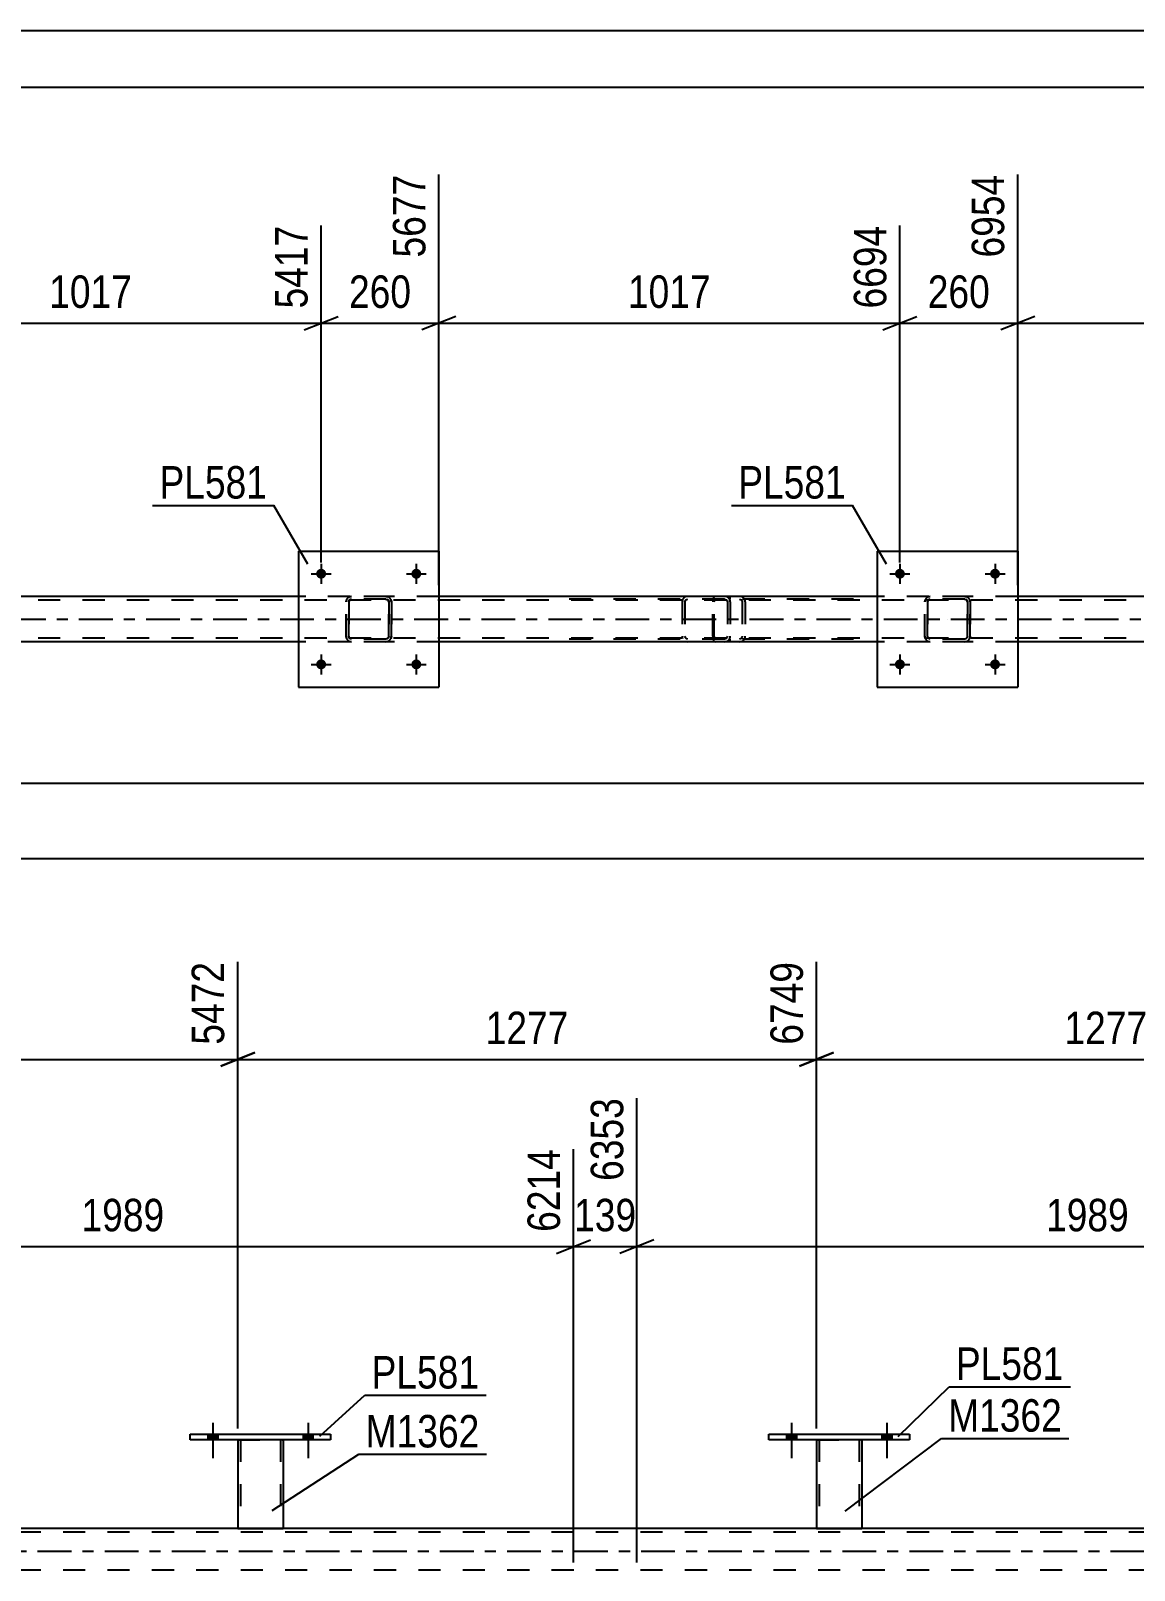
# Model space of a CAD drawing. Header units: millimetres. Extents: x 0 to 841, y 0 to 594.
# Drawn here: x 304.2 to 401.6, y 458.1 to 594 of the extents above; entities that cross this region are included whole.
import ezdxf

# ---------------------------------------------------------------- set-up
doc = ezdxf.new("R2010")
doc.units = ezdxf.units.MM
doc.linetypes.add('DXK_LINE_DOT2', pattern=[3.9198, 1.9599, -1.9599])
doc.linetypes.add('DXK_LINE_DOT3', pattern=[5.9187, 2.979, -0.9799, 0.9799, -0.9799])
doc.styles.add('Arial Narrow', font='ARIALN.TTF', dxfattribs={"height": 0.2})

# ---------------------------------------------------------------- blocks, each defined once
blk = doc.blocks.new('Unknown-318895283-1133')
at = {"color": 5, "linetype": 'Continuous'}
for p, q in [((841, 594), (0, 594)), ((836, 589), (5, 589))]:
    blk.add_line(p, q, dxfattribs=at)
blk = doc.blocks.new('Part-318895283-5371 - 5298')
at = {"color": 2, "linetype": 'Continuous'}
for p, q in [((327.82, 548.07), (327.82, 536.07)), ((327.82, 548.07), (340.22, 548.07)), ((340.22, 548.07), (340.22, 536.07)), ((327.82, 536.07), (340.22, 536.07))]:
    blk.add_line(p, q, dxfattribs=at)
blk = doc.blocks.new('Part-318895283-5372 - 5298')
at = {"color": 7, "linetype": 'DXK_LINE_DOT2'}
for p, q in [((332.02, 543.59), (332.06, 543.77)), ((332.06, 543.77), (332.02, 543.59)), ((332.02, 540.55), (332.02, 543.59)), ((332.02, 543.59), (332.02, 543.59)), ((332.02, 540.55), (332.02, 543.59)), ((332.26, 543.59), (332.28, 543.68)), ((332.28, 543.68), (332.26, 543.59)), ((332.26, 540.55), (332.26, 543.59)), ((332.26, 543.59), (332.26, 543.59)), ((332.26, 543.59), (332.26, 540.55)), ((332.28, 543.68), (332.33, 543.76)), ((332.33, 543.76), (332.28, 543.68)), ((332.32, 544.03), (332.5, 544.07)), ((332.5, 544.07), (332.32, 544.03)), ((332.33, 543.76), (332.41, 543.81)), ((332.41, 543.81), (332.33, 543.76)), ((332.5, 543.83), (332.41, 543.81)), ((335.54, 544.07), (332.5, 544.07)), ((335.54, 543.83), (332.5, 543.83)), ((335.54, 544.07), (335.72, 544.03)), ((335.72, 544.03), (335.54, 544.07)), ((335.54, 543.83), (335.63, 543.81)), ((335.63, 543.81), (335.71, 543.76)), ((335.71, 543.76), (335.63, 543.81)), ((335.71, 543.76), (335.76, 543.68)), ((335.76, 543.68), (335.71, 543.76)), ((335.76, 543.68), (335.78, 543.59)), ((335.78, 543.59), (335.76, 543.68)), ((335.78, 540.55), (335.78, 543.59)), ((335.78, 543.59), (335.78, 543.59)), ((335.78, 543.59), (335.78, 540.55)), ((335.98, 543.77), (336.02, 543.59)), ((336.02, 543.59), (335.98, 543.77)), ((336.02, 540.55), (336.02, 543.59)), ((336.02, 543.59), (336.02, 543.59)), ((336.02, 543.59), (336.02, 540.55)), ((332.02, 540.55), (332.02, 540.55)), ((332.06, 540.36), (332.02, 540.55)), ((332.02, 540.55), (332.06, 540.36)), ((332.26, 540.55), (332.26, 540.55)), ((332.28, 540.45), (332.26, 540.55)), ((332.26, 540.55), (332.28, 540.45)), ((332.33, 540.38), (332.28, 540.45)), ((332.28, 540.45), (332.33, 540.38)), ((332.5, 540.07), (332.32, 540.1)), ((332.32, 540.1), (332.5, 540.07)), ((332.41, 540.32), (332.33, 540.38)), ((332.33, 540.38), (332.41, 540.32)), ((332.5, 540.31), (332.41, 540.32)), ((335.54, 540.31), (332.5, 540.31)), ((335.54, 540.07), (332.5, 540.07)), ((335.63, 540.32), (335.54, 540.31)), ((335.72, 540.1), (335.54, 540.07)), ((335.54, 540.07), (335.72, 540.1)), ((335.71, 540.38), (335.63, 540.32)), ((335.63, 540.32), (335.71, 540.38)), ((335.76, 540.45), (335.71, 540.38)), ((335.71, 540.38), (335.76, 540.45)), ((335.78, 540.55), (335.76, 540.45)), ((335.76, 540.45), (335.78, 540.55)), ((335.78, 540.55), (335.78, 540.55)), ((336.02, 540.55), (335.98, 540.36)), ((335.98, 540.36), (336.02, 540.55)), ((336.02, 540.55), (336.02, 540.55))]:
    blk.add_line(p, q, dxfattribs=at)
at = {"color": 7, "linetype": 'DXK_LINE_DOT3'}
blk.add_line((334.02, 542.07), (334.02, 542.07), dxfattribs=at)
at = {"color": 7, "linetype": 'DXK_LINE_DOT2'}
for centre, start, end in [((332.5, 543.59), 112.5, 157.5), ((332.5, 543.59), 112.5, 157.5), ((335.54, 543.59), 22.5, 67.5), ((335.54, 543.59), 22.5, 67.5), ((332.5, 540.55), 202.5, 247.5), ((332.5, 540.55), 202.5, 247.5), ((335.54, 540.55), 292.5, 337.5), ((335.54, 540.55), 292.5, 337.5)]:
    blk.add_arc(centre, 0.48, start, end, dxfattribs=at)
blk = doc.blocks.new('Part-318895283-5308 - 5298')
at = {"color": 7, "linetype": 'DXK_LINE_DOT2'}
for p, q in [((365.42, 544.07), (350.43, 544.07)), ((365.42, 543.83), (350.43, 543.83)), ((361.69, 543.67), (361.67, 543.59)), ((361.67, 543.59), (361.67, 540.55)), ((361.71, 543.77), (361.69, 543.67)), ((361.93, 543.59), (361.95, 543.68)), ((361.93, 543.59), (361.93, 540.55)), ((361.95, 543.68), (362, 543.76)), ((362.18, 544.07), (361.99, 544.03)), ((362, 543.76), (362.08, 543.81)), ((362.08, 543.81), (362.18, 543.83)), ((365.61, 544.03), (365.42, 544.07)), ((365.42, 543.83), (365.51, 543.81)), ((365.51, 543.81), (365.6, 543.76)), ((365.6, 543.76), (365.65, 543.68)), ((365.65, 543.68), (365.67, 543.59)), ((365.67, 543.59), (365.67, 540.55)), ((365.91, 543.67), (365.89, 543.77)), ((365.93, 543.59), (365.91, 543.67)), ((365.93, 543.59), (365.93, 540.55)), ((365.42, 540.31), (350.43, 540.31)), ((365.42, 540.07), (350.43, 540.07)), ((361.67, 540.55), (361.69, 540.46)), ((361.69, 540.46), (361.71, 540.36)), ((361.95, 540.46), (361.93, 540.55)), ((362, 540.38), (361.95, 540.46)), ((361.99, 540.1), (362.18, 540.07)), ((362.08, 540.33), (362, 540.38)), ((362.18, 540.31), (362.08, 540.33)), ((365.51, 540.33), (365.42, 540.31)), ((365.42, 540.07), (365.61, 540.1)), ((365.6, 540.38), (365.51, 540.33)), ((365.65, 540.46), (365.6, 540.38)), ((365.67, 540.55), (365.65, 540.46)), ((365.89, 540.36), (365.91, 540.46)), ((365.91, 540.46), (365.93, 540.55))]:
    blk.add_line(p, q, dxfattribs=at)
for centre, start, end in [((362.16, 543.57), 110.7583, 155.6801), ((365.44, 543.57), 24.3199, 69.2416), ((365.44, 540.57), 290.7583, 335.6801)]:
    blk.add_arc(centre, 0.496, start, end, dxfattribs=at)
blk = doc.blocks.new('Part-318895283-5321 - 5298')
at = {"color": 7, "linetype": 'DXK_LINE_DOT2'}
for p, q in [((364.4, 543.77), (364.38, 543.59)), ((364.38, 540.55), (364.38, 543.59)), ((364.46, 543.93), (364.4, 543.77)), ((364.55, 544.03), (364.46, 543.93)), ((364.52, 543.59), (364.53, 543.68)), ((364.52, 540.55), (364.52, 543.59)), ((364.53, 543.68), (364.56, 543.76)), ((364.65, 544.07), (364.55, 544.03)), ((364.56, 543.76), (364.6, 543.81)), ((364.6, 543.81), (364.65, 543.83)), ((376.81, 544.07), (364.65, 544.07)), ((376.81, 543.83), (364.65, 543.83)), ((365.93, 543.83), (365.93, 544.07)), ((366.94, 544.03), (366.74, 544.07)), ((366.74, 543.83), (366.84, 543.81)), ((366.84, 543.81), (366.92, 543.76)), ((366.92, 543.76), (366.98, 543.68)), ((366.98, 543.68), (366.99, 543.59)), ((366.99, 543.59), (366.99, 540.55)), ((367.23, 543.67), (367.21, 543.77)), ((367.25, 543.59), (367.23, 543.67)), ((367.25, 543.59), (367.25, 540.55)), ((364.38, 540.55), (364.4, 540.36)), ((364.4, 540.36), (364.46, 540.21)), ((364.46, 540.21), (364.55, 540.1)), ((364.53, 540.46), (364.52, 540.55)), ((364.56, 540.38), (364.53, 540.46)), ((364.55, 540.1), (364.65, 540.07)), ((364.6, 540.33), (364.56, 540.38)), ((364.65, 540.31), (364.6, 540.33)), ((376.81, 540.31), (364.65, 540.31)), ((376.81, 540.07), (364.65, 540.07)), ((365.93, 540.07), (365.93, 540.31)), ((366.84, 540.33), (366.74, 540.31)), ((366.74, 540.07), (366.94, 540.1)), ((366.92, 540.38), (366.84, 540.33)), ((366.98, 540.46), (366.92, 540.38)), ((366.99, 540.55), (366.98, 540.46)), ((367.21, 540.36), (367.23, 540.46)), ((367.23, 540.46), (367.25, 540.55))]:
    blk.add_line(p, q, dxfattribs=at)
for centre, start, end in [((366.76, 543.57), 23.8494, 68.8059), ((366.76, 540.56), 291.1941, 336.1506)]:
    blk.add_arc(centre, 0.492, start, end, dxfattribs=at)
blk = doc.blocks.new('Bolt-318895283-5405 - 5298')
at = {"linetype": 'Continuous'}
for points in [[(381.34, 546.07, -1), (380.46, 546.07, -1)], [(389.74, 546.07, -1), (388.86, 546.07, -1)]]:
    blk.add_hatch(color=1, dxfattribs=at).paths.add_polyline_path(points)
at = {"color": 1, "linetype": 'Continuous'}
for p, q in [((380.9, 546.95), (380.9, 545.19)), ((389.3, 546.95), (389.3, 545.19)), ((380.02, 546.07), (381.78, 546.07)), ((388.42, 546.07), (390.18, 546.07))]:
    blk.add_line(p, q, dxfattribs=at)
blk = doc.blocks.new('Part-318895283-5345 - 5298')
at = {"color": 2, "linetype": 'Continuous'}
for p, q in [((378.9, 548.07), (378.9, 536.07)), ((378.9, 548.07), (391.3, 548.07)), ((391.3, 548.07), (391.3, 536.07)), ((378.9, 536.07), (391.3, 536.07))]:
    blk.add_line(p, q, dxfattribs=at)
blk = doc.blocks.new('Part-318895283-5346 - 5298')
at = {"color": 7, "linetype": 'DXK_LINE_DOT2'}
for p, q in [((383.1, 543.59), (383.14, 543.77)), ((383.14, 543.77), (383.1, 543.59)), ((383.1, 540.55), (383.1, 543.59)), ((383.1, 543.59), (383.1, 543.59)), ((383.1, 540.55), (383.1, 543.59)), ((383.34, 543.59), (383.36, 543.68)), ((383.36, 543.68), (383.34, 543.59)), ((383.34, 540.55), (383.34, 543.59)), ((383.34, 543.59), (383.34, 543.59)), ((383.34, 543.59), (383.34, 540.55)), ((383.36, 543.68), (383.41, 543.76)), ((383.41, 543.76), (383.36, 543.68)), ((383.4, 544.03), (383.58, 544.07)), ((383.58, 544.07), (383.4, 544.03)), ((383.41, 543.76), (383.49, 543.81)), ((383.49, 543.81), (383.41, 543.76)), ((383.58, 543.83), (383.49, 543.81)), ((386.62, 544.07), (383.58, 544.07)), ((386.62, 543.83), (383.58, 543.83)), ((386.62, 544.07), (386.8, 544.03)), ((386.8, 544.03), (386.62, 544.07)), ((386.62, 543.83), (386.71, 543.81)), ((386.71, 543.81), (386.79, 543.76)), ((386.79, 543.76), (386.71, 543.81)), ((386.79, 543.76), (386.84, 543.68)), ((386.84, 543.68), (386.79, 543.76)), ((386.84, 543.68), (386.86, 543.59)), ((386.86, 543.59), (386.84, 543.68)), ((386.86, 540.55), (386.86, 543.59)), ((386.86, 543.59), (386.86, 543.59)), ((386.86, 543.59), (386.86, 540.55)), ((387.06, 543.77), (387.1, 543.59)), ((387.1, 543.59), (387.06, 543.77)), ((387.1, 540.55), (387.1, 543.59)), ((387.1, 543.59), (387.1, 543.59)), ((387.1, 543.59), (387.1, 540.55)), ((383.1, 540.55), (383.1, 540.55)), ((383.14, 540.36), (383.1, 540.55)), ((383.1, 540.55), (383.14, 540.36)), ((383.34, 540.55), (383.34, 540.55)), ((383.36, 540.45), (383.34, 540.55)), ((383.34, 540.55), (383.36, 540.45)), ((383.41, 540.38), (383.36, 540.45)), ((383.36, 540.45), (383.41, 540.38)), ((383.58, 540.07), (383.4, 540.1)), ((383.4, 540.1), (383.58, 540.07)), ((383.49, 540.32), (383.41, 540.38)), ((383.41, 540.38), (383.49, 540.32)), ((383.58, 540.31), (383.49, 540.32)), ((386.62, 540.31), (383.58, 540.31)), ((386.62, 540.07), (383.58, 540.07)), ((386.71, 540.32), (386.62, 540.31)), ((386.8, 540.1), (386.62, 540.07)), ((386.62, 540.07), (386.8, 540.1)), ((386.79, 540.38), (386.71, 540.32)), ((386.71, 540.32), (386.79, 540.38)), ((386.84, 540.45), (386.79, 540.38)), ((386.79, 540.38), (386.84, 540.45)), ((386.86, 540.55), (386.84, 540.45)), ((386.84, 540.45), (386.86, 540.55)), ((386.86, 540.55), (386.86, 540.55)), ((387.1, 540.55), (387.06, 540.36)), ((387.06, 540.36), (387.1, 540.55)), ((387.1, 540.55), (387.1, 540.55))]:
    blk.add_line(p, q, dxfattribs=at)
at = {"color": 7, "linetype": 'DXK_LINE_DOT3'}
blk.add_line((385.1, 542.07), (385.1, 542.07), dxfattribs=at)
at = {"color": 7, "linetype": 'DXK_LINE_DOT2'}
for centre, start, end in [((383.58, 543.59), 112.5, 157.5), ((383.58, 543.59), 112.5, 157.5), ((386.62, 543.59), 22.5, 67.5), ((386.62, 543.59), 22.5, 67.5), ((383.58, 540.55), 202.5, 247.5), ((383.58, 540.55), 202.5, 247.5), ((386.62, 540.55), 292.5, 337.5), ((386.62, 540.55), 292.5, 337.5)]:
    blk.add_arc(centre, 0.48, start, end, dxfattribs=at)
blk = doc.blocks.new('Bolt-318895283-5414 - 5298')
at = {"linetype": 'Continuous'}
for points in [[(330.26, 538.07, -1), (329.38, 538.07, -1)], [(338.66, 538.07, -1), (337.78, 538.07, -1)]]:
    blk.add_hatch(color=1, dxfattribs=at).paths.add_polyline_path(points)
at = {"color": 1, "linetype": 'Continuous'}
for p, q in [((329.82, 538.95), (329.82, 537.19)), ((338.22, 538.95), (338.22, 537.19)), ((328.94, 538.07), (330.7, 538.07)), ((337.34, 538.07), (339.1, 538.07))]:
    blk.add_line(p, q, dxfattribs=at)
blk = doc.blocks.new('Bolt-318895283-5406 - 5298')
at = {"linetype": 'Continuous'}
for points in [[(381.34, 538.07, -1), (380.46, 538.07, -1)], [(389.74, 538.07, -1), (388.86, 538.07, -1)]]:
    blk.add_hatch(color=1, dxfattribs=at).paths.add_polyline_path(points)
at = {"color": 1, "linetype": 'Continuous'}
for p, q in [((380.9, 538.95), (380.9, 537.19)), ((389.3, 538.95), (389.3, 537.19)), ((380.02, 538.07), (381.78, 538.07)), ((388.42, 538.07), (390.18, 538.07))]:
    blk.add_line(p, q, dxfattribs=at)
blk = doc.blocks.new('Bolt-318895283-5443 - 5298')
at = {"linetype": 'Continuous'}
for points in [[(330.26, 546.07, -1), (329.38, 546.07, -1)], [(338.66, 546.07, -1), (337.78, 546.07, -1)]]:
    blk.add_hatch(color=1, dxfattribs=at).paths.add_polyline_path(points)
at = {"color": 1, "linetype": 'Continuous'}
for p, q in [((329.82, 546.95), (329.82, 545.19)), ((338.22, 546.95), (338.22, 545.19)), ((328.94, 546.07), (330.7, 546.07)), ((337.34, 546.07), (339.1, 546.07))]:
    blk.add_line(p, q, dxfattribs=at)
blk = doc.blocks.new('Part-318895283-5517 - 5298')
at = {"color": 7, "linetype": 'DXK_LINE_DOT2'}
for p, q in [((714.46, 543.75), (113.13, 543.75)), ((340.22, 544.07), (327.82, 544.07)), ((391.3, 544.07), (378.9, 544.07)), ((714.46, 540.39), (113.13, 540.39)), ((340.22, 540.07), (327.82, 540.07)), ((391.3, 540.07), (378.9, 540.07))]:
    blk.add_line(p, q, dxfattribs=at)
at = {"color": 2, "linetype": 'Continuous'}
for p, q in [((327.82, 544.07), (289.14, 544.07)), ((378.9, 544.07), (340.22, 544.07)), ((429.98, 544.07), (391.3, 544.07)), ((327.82, 540.07), (289.14, 540.07)), ((378.9, 540.07), (340.22, 540.07)), ((429.98, 540.07), (391.3, 540.07))]:
    blk.add_line(p, q, dxfattribs=at)
at = {"color": 7, "linetype": 'DXK_LINE_DOT3'}
blk.add_line((113.13, 542.07), (714.46, 542.07), dxfattribs=at)
blk = doc.blocks.new('Part-318895283-3633 - 3524')
at = {"color": 7, "linetype": 'DXK_LINE_DOT2'}
for p, q in [((704.9, 461.47), (103.56, 461.47)), ((704.9, 458.11), (103.56, 458.11))]:
    blk.add_line(p, q, dxfattribs=at)
at = {"color": 2, "linetype": 'Continuous'}
blk.add_line((424.62, 461.79), (242.66, 461.79), dxfattribs=at)
at = {"color": 7, "linetype": 'DXK_LINE_DOT3'}
blk.add_line((103.56, 459.79), (704.9, 459.79), dxfattribs=at)
blk = doc.blocks.new('Part-318895283-3975 - 3524')
at = {"color": 2, "linetype": 'Continuous'}
for p, q in [((369.34, 470.11), (381.74, 470.11)), ((369.34, 469.63), (369.34, 470.11)), ((381.74, 469.63), (369.34, 469.63)), ((381.74, 470.11), (381.74, 469.63))]:
    blk.add_line(p, q, dxfattribs=at)
blk = doc.blocks.new('Bolt-318895283-3800 - 3524')
at = {"linetype": 'Continuous'}
for points in [[(370.9, 469.63), (371.78, 469.63), (371.78, 470.11), (370.9, 470.11)], [(379.3, 469.63), (380.18, 469.63), (380.18, 470.11), (379.3, 470.11)]]:
    blk.add_hatch(color=1, dxfattribs=at).paths.add_polyline_path(points)
at = {"color": 1, "linetype": 'Continuous'}
for p, q in [((371.34, 471.11), (371.34, 467.99)), ((379.74, 471.11), (379.74, 467.99)), ((370.9, 470.11), (370.9, 469.63)), ((371.78, 470.11), (371.78, 469.63)), ((379.3, 470.11), (379.3, 469.63)), ((380.18, 470.11), (380.18, 469.63))]:
    blk.add_line(p, q, dxfattribs=at)
blk = doc.blocks.new('Bolt-318895283-3801 - 3524')
at = {"linetype": 'Continuous'}
for points in [[(370.9, 469.63), (371.78, 469.63), (371.78, 470.11), (370.9, 470.11)], [(379.3, 469.63), (380.18, 469.63), (380.18, 470.11), (379.3, 470.11)]]:
    blk.add_hatch(color=1, dxfattribs=at).paths.add_polyline_path(points)
at = {"color": 1, "linetype": 'Continuous'}
for p, q in [((371.34, 471.11), (371.34, 467.99)), ((379.74, 471.11), (379.74, 467.99)), ((370.9, 470.11), (370.9, 469.63)), ((371.78, 470.11), (371.78, 469.63)), ((379.3, 470.11), (379.3, 469.63)), ((380.18, 470.11), (380.18, 469.63))]:
    blk.add_line(p, q, dxfattribs=at)
blk = doc.blocks.new('Bolt-318895283-3871 - 3524')
at = {"linetype": 'Continuous'}
for points in [[(319.82, 469.63), (320.7, 469.63), (320.7, 470.11), (319.82, 470.11)], [(328.22, 469.63), (329.1, 469.63), (329.1, 470.11), (328.22, 470.11)]]:
    blk.add_hatch(color=1, dxfattribs=at).paths.add_polyline_path(points)
at = {"color": 1, "linetype": 'Continuous'}
for p, q in [((320.26, 471.11), (320.26, 467.99)), ((328.66, 471.11), (328.66, 467.99)), ((319.82, 470.11), (319.82, 469.63)), ((320.7, 470.11), (320.7, 469.63)), ((328.22, 470.11), (328.22, 469.63)), ((329.1, 470.11), (329.1, 469.63))]:
    blk.add_line(p, q, dxfattribs=at)
blk = doc.blocks.new('Bolt-318895283-3872 - 3524')
at = {"linetype": 'Continuous'}
for points in [[(319.82, 469.63), (320.7, 469.63), (320.7, 470.11), (319.82, 470.11)], [(328.22, 469.63), (329.1, 469.63), (329.1, 470.11), (328.22, 470.11)]]:
    blk.add_hatch(color=1, dxfattribs=at).paths.add_polyline_path(points)
at = {"color": 1, "linetype": 'Continuous'}
for p, q in [((320.26, 471.11), (320.26, 467.99)), ((328.66, 471.11), (328.66, 467.99)), ((319.82, 470.11), (319.82, 469.63)), ((320.7, 470.11), (320.7, 469.63)), ((328.22, 470.11), (328.22, 469.63)), ((329.1, 470.11), (329.1, 469.63))]:
    blk.add_line(p, q, dxfattribs=at)
blk = doc.blocks.new('Part-318895283-3885 - 3524')
at = {"color": 2, "linetype": 'Continuous'}
for p, q in [((322.46, 469.63), (322.46, 461.79)), ((326.46, 469.63), (326.46, 461.79)), ((322.46, 461.79), (326.46, 461.79))]:
    blk.add_line(p, q, dxfattribs=at)
at = {"color": 7, "linetype": 'DXK_LINE_DOT2'}
for p, q in [((322.46, 469.63), (326.46, 469.63)), ((322.46, 469.63), (322.46, 469.63)), ((322.46, 469.63), (322.46, 469.63)), ((322.7, 469.63), (322.7, 461.79)), ((326.22, 469.63), (326.22, 461.79)), ((326.46, 469.63), (326.46, 469.63)), ((326.46, 469.63), (326.46, 469.63)), ((326.2, 461.79), (326.16, 461.79)), ((326.16, 461.79), (326.2, 461.79)), ((326.22, 461.79), (326.2, 461.79)), ((326.2, 461.79), (326.22, 461.79))]:
    blk.add_line(p, q, dxfattribs=at)
blk = doc.blocks.new('Part-318895283-3890 - 3524')
at = {"color": 2, "linetype": 'Continuous'}
for p, q in [((318.26, 470.11), (330.66, 470.11)), ((318.26, 469.63), (318.26, 470.11)), ((330.66, 469.63), (318.26, 469.63)), ((330.66, 470.11), (330.66, 469.63))]:
    blk.add_line(p, q, dxfattribs=at)
blk = doc.blocks.new('Part-318895283-3970 - 3524')
at = {"color": 2, "linetype": 'Continuous'}
for p, q in [((373.54, 469.63), (373.54, 461.79)), ((377.54, 469.63), (377.54, 461.79)), ((373.54, 461.79), (377.54, 461.79))]:
    blk.add_line(p, q, dxfattribs=at)
at = {"color": 7, "linetype": 'DXK_LINE_DOT2'}
for p, q in [((373.54, 469.63), (377.54, 469.63)), ((373.54, 469.63), (373.54, 469.63)), ((373.54, 469.63), (373.54, 469.63)), ((373.78, 469.63), (373.78, 461.79)), ((377.3, 469.63), (377.3, 461.79)), ((377.54, 469.63), (377.54, 469.63)), ((377.54, 469.63), (377.54, 469.63)), ((377.28, 461.79), (377.24, 461.79)), ((377.24, 461.79), (377.28, 461.79)), ((377.3, 461.79), (377.28, 461.79)), ((377.28, 461.79), (377.3, 461.79))]:
    blk.add_line(p, q, dxfattribs=at)
blk = doc.blocks.new('StraightDimension-318895283-5987 - 5298')
at = {"color": 7, "linetype": 'Continuous'}
for p, q in [((340.22, 545.07), (340.22, 581.3)), ((380.9, 547.07), (380.9, 576.8)), ((341.72, 568.79), (338.72, 567.59)), ((340.22, 568.19), (380.9, 568.19)), ((379.4, 567.59), (382.4, 568.79))]:
    blk.add_line(p, q, dxfattribs=at)
at = {"color": 0}
blk.add_wipeout([(364.82, 568.94), (364.82, 573.14), (356.3, 573.14), (356.3, 568.94)], dxfattribs=at)
at = {"color": 3, "style": 'Arial Narrow'}
blk.add_text('1017', height=2.863, dxfattribs=at).set_placement((356.9, 569.54))
at = {"color": 0, "linetype": 'Continuous'}
blk.add_wipeout([(380.3, 577.4), (376.1, 577.4), (376.1, 568.89), (380.3, 568.89)], dxfattribs=at)
at = {"color": 3, "linetype": 'Continuous', "style": 'Arial Narrow'}
blk.add_text('6694', height=2.863, rotation=90.0002, dxfattribs=at).set_placement((379.7, 569.49))
blk = doc.blocks.new('StraightDimension-318895283-5635 - 5298')
at = {"color": 7, "linetype": 'Continuous'}
blk.add_line((112.49, 520.95), (752.22, 520.95), dxfattribs=at)
blk = doc.blocks.new('StraightDimension-318895283-5947 - 5298')
at = {"color": 7, "linetype": 'Continuous'}
for p, q in [((391.3, 545.07), (391.3, 581.3)), ((431.98, 547.07), (431.98, 576.8)), ((392.8, 568.79), (389.8, 567.59)), ((391.3, 568.19), (431.98, 568.19)), ((430.48, 567.59), (433.48, 568.79))]:
    blk.add_line(p, q, dxfattribs=at)
at = {"color": 0}
blk.add_wipeout([(415.9, 568.94), (415.9, 573.14), (407.38, 573.14), (407.38, 568.94)], dxfattribs=at)
at = {"color": 3, "style": 'Arial Narrow'}
blk.add_text('1017', height=2.863, dxfattribs=at).set_placement((407.98, 569.54))
at = {"color": 0, "linetype": 'Continuous'}
blk.add_wipeout([(431.38, 577.4), (427.18, 577.4), (427.18, 568.89), (431.38, 568.89)], dxfattribs=at)
at = {"color": 3, "linetype": 'Continuous', "style": 'Arial Narrow'}
blk.add_text('7971', height=2.863, rotation=90.0002, dxfattribs=at).set_placement((430.78, 569.49))
blk = doc.blocks.new('StraightDimension-318895283-5967 - 5298')
at = {"color": 7, "linetype": 'Continuous'}
for p, q in [((391.3, 545.07), (391.3, 581.3)), ((380.9, 547.07), (380.9, 576.8)), ((379.4, 567.59), (382.4, 568.79)), ((380.9, 568.19), (391.3, 568.19)), ((392.8, 568.79), (389.8, 567.59))]:
    blk.add_line(p, q, dxfattribs=at)
at = {"color": 0}
blk.add_wipeout([(389.44, 568.94), (389.44, 573.14), (382.76, 573.14), (382.76, 568.94)], dxfattribs=at)
at = {"color": 3, "style": 'Arial Narrow'}
blk.add_text('260', height=2.863, dxfattribs=at).set_placement((383.36, 569.54))
at = {"color": 0, "linetype": 'Continuous'}
blk.add_wipeout([(390.7, 581.9), (386.5, 581.9), (386.5, 573.39), (390.7, 573.39)], dxfattribs=at)
at = {"color": 3, "linetype": 'Continuous', "style": 'Arial Narrow'}
blk.add_text('6954', height=2.863, rotation=90.0002, dxfattribs=at).set_placement((390.1, 573.99))
blk = doc.blocks.new('StraightDimension-318895283-6007 - 5298')
at = {"color": 7, "linetype": 'Continuous'}
for p, q in [((340.22, 545.07), (340.22, 581.3)), ((329.82, 547.07), (329.82, 576.8)), ((328.32, 567.59), (331.32, 568.79)), ((329.82, 568.19), (340.22, 568.19)), ((341.72, 568.79), (338.72, 567.59))]:
    blk.add_line(p, q, dxfattribs=at)
at = {"color": 0}
blk.add_wipeout([(338.36, 568.94), (338.36, 573.14), (331.68, 573.14), (331.68, 568.94)], dxfattribs=at)
at = {"color": 3, "style": 'Arial Narrow'}
blk.add_text('260', height=2.863, dxfattribs=at).set_placement((332.28, 569.54))
at = {"color": 0, "linetype": 'Continuous'}
blk.add_wipeout([(339.62, 581.9), (335.42, 581.9), (335.42, 573.39), (339.62, 573.39)], dxfattribs=at)
at = {"color": 3, "linetype": 'Continuous', "style": 'Arial Narrow'}
blk.add_text('5677', height=2.863, rotation=90.0002, dxfattribs=at).set_placement((339.02, 573.99))
blk = doc.blocks.new('StraightDimension-318895283-6027 - 5298')
at = {"color": 7, "linetype": 'Continuous'}
for p, q in [((289.14, 545.07), (289.14, 581.3)), ((329.82, 547.07), (329.82, 576.8)), ((290.64, 568.79), (287.64, 567.59)), ((289.14, 568.19), (329.82, 568.19)), ((328.32, 567.59), (331.32, 568.79))]:
    blk.add_line(p, q, dxfattribs=at)
at = {"color": 0}
blk.add_wipeout([(313.74, 568.94), (313.74, 573.14), (305.22, 573.14), (305.22, 568.94)], dxfattribs=at)
at = {"color": 3, "style": 'Arial Narrow'}
blk.add_text('1017', height=2.863, dxfattribs=at).set_placement((305.82, 569.54))
at = {"color": 0, "linetype": 'Continuous'}
blk.add_wipeout([(329.22, 577.4), (325.02, 577.4), (325.02, 568.89), (329.22, 568.89)], dxfattribs=at)
at = {"color": 3, "linetype": 'Continuous', "style": 'Arial Narrow'}
blk.add_text('5417', height=2.863, rotation=90.0002, dxfattribs=at).set_placement((328.62, 569.49))
blk = doc.blocks.new('StraightDimension-318895283-6279 - 5298')
at = {"color": 7, "linetype": 'Continuous'}
blk.add_line((113.13, 527.59), (751.58, 527.59), dxfattribs=at)
blk = doc.blocks.new('StraightDimension-318895283-4877 - 3524')
at = {"color": 7, "linetype": 'Continuous'}
for p, q in [((271.37, 470.63), (271.37, 511.82)), ((322.46, 470.63), (322.46, 511.82)), ((272.87, 503.8), (269.87, 502.6)), ((271.37, 503.2), (322.46, 503.2)), ((320.96, 502.6), (323.96, 503.8))]:
    blk.add_line(p, q, dxfattribs=at)
at = {"color": 0}
blk.add_wipeout([(301.17, 503.95), (301.17, 508.15), (292.66, 508.15), (292.66, 503.95)], dxfattribs=at)
at = {"color": 3, "style": 'Arial Narrow'}
blk.add_text('1277', height=2.863, dxfattribs=at).set_placement((293.26, 504.55))
at = {"color": 0, "linetype": 'Continuous'}
blk.add_wipeout([(321.86, 512.42), (317.66, 512.42), (317.66, 503.9), (321.86, 503.9)], dxfattribs=at)
at = {"color": 3, "linetype": 'Continuous', "style": 'Arial Narrow'}
blk.add_text('5472', height=2.863, rotation=90.0002, dxfattribs=at).set_placement((321.26, 504.5))
blk = doc.blocks.new('StraightDimension-318895283-11027 - 3524')
at = {"color": 7, "linetype": 'Continuous'}
for p, q in [((357.68, 458.79), (357.68, 499.79)), ((352.1, 458.79), (352.1, 495.29)), ((350.6, 486.08), (353.6, 487.28)), ((352.1, 486.68), (357.68, 486.68)), ((359.18, 487.28), (356.18, 486.08))]:
    blk.add_line(p, q, dxfattribs=at)
at = {"color": 0}
blk.add_wipeout([(358.23, 487.43), (358.23, 491.63), (351.55, 491.63), (351.55, 487.43)], dxfattribs=at)
at = {"color": 3, "style": 'Arial Narrow'}
blk.add_text('139', height=2.863, dxfattribs=at).set_placement((352.15, 488.03))
at = {"color": 0, "linetype": 'Continuous'}
blk.add_wipeout([(357.08, 500.39), (352.88, 500.39), (352.88, 491.88), (357.08, 491.88)], dxfattribs=at)
at = {"color": 3, "linetype": 'Continuous', "style": 'Arial Narrow'}
blk.add_text('6353', height=2.863, rotation=90.0002, dxfattribs=at).set_placement((356.48, 492.48))
blk = doc.blocks.new('StraightDimension-318895283-4887 - 3524')
at = {"color": 7, "linetype": 'Continuous'}
for p, q in [((322.46, 470.63), (322.46, 511.82)), ((373.54, 470.63), (373.54, 511.82)), ((323.96, 503.8), (320.96, 502.6)), ((322.46, 503.2), (373.54, 503.2)), ((372.04, 502.6), (375.04, 503.8))]:
    blk.add_line(p, q, dxfattribs=at)
at = {"color": 0}
blk.add_wipeout([(352.25, 503.95), (352.25, 508.15), (343.74, 508.15), (343.74, 503.95)], dxfattribs=at)
at = {"color": 3, "style": 'Arial Narrow'}
blk.add_text('1277', height=2.863, dxfattribs=at).set_placement((344.34, 504.55))
at = {"color": 0, "linetype": 'Continuous'}
blk.add_wipeout([(372.94, 512.42), (368.74, 512.42), (368.74, 503.9), (372.94, 503.9)], dxfattribs=at)
at = {"color": 3, "linetype": 'Continuous', "style": 'Arial Narrow'}
blk.add_text('6749', height=2.863, rotation=90.0002, dxfattribs=at).set_placement((372.34, 504.5))
blk = doc.blocks.new('StraightDimension-318895283-4897 - 3524')
at = {"color": 7, "linetype": 'Continuous'}
for p, q in [((373.54, 470.63), (373.54, 511.82)), ((424.62, 470.63), (424.62, 511.82)), ((375.04, 503.8), (372.04, 502.6)), ((373.54, 503.2), (424.62, 503.2)), ((423.12, 502.6), (426.12, 503.8))]:
    blk.add_line(p, q, dxfattribs=at)
at = {"color": 0}
blk.add_wipeout([(403.33, 503.95), (403.33, 508.15), (394.82, 508.15), (394.82, 503.95)], dxfattribs=at)
at = {"color": 3, "style": 'Arial Narrow'}
blk.add_text('1277', height=2.863, dxfattribs=at).set_placement((395.42, 504.55))
at = {"color": 0, "linetype": 'Continuous'}
blk.add_wipeout([(424.02, 512.42), (419.82, 512.42), (419.82, 503.9), (424.02, 503.9)], dxfattribs=at)
at = {"color": 3, "linetype": 'Continuous', "style": 'Arial Narrow'}
blk.add_text('8026', height=2.863, rotation=90.0002, dxfattribs=at).set_placement((423.42, 504.5))
blk = doc.blocks.new('StraightDimension-318895283-11026 - 3524')
at = {"color": 7, "linetype": 'Continuous'}
for p, q in [((357.68, 458.79), (357.68, 499.79)), ((437.24, 458.79), (437.24, 495.29)), ((359.18, 487.28), (356.18, 486.08)), ((357.68, 486.68), (437.24, 486.68)), ((435.74, 486.08), (438.74, 487.28))]:
    blk.add_line(p, q, dxfattribs=at)
at = {"color": 0}
blk.add_wipeout([(401.72, 487.43), (401.72, 491.63), (393.2, 491.63), (393.2, 487.43)], dxfattribs=at)
at = {"color": 3, "style": 'Arial Narrow'}
blk.add_text('1989', height=2.863, dxfattribs=at).set_placement((393.8, 488.03))
at = {"color": 0, "linetype": 'Continuous'}
blk.add_wipeout([(436.64, 495.89), (432.44, 495.89), (432.44, 487.38), (436.64, 487.38)], dxfattribs=at)
at = {"color": 3, "linetype": 'Continuous', "style": 'Arial Narrow'}
blk.add_text('8342', height=2.863, rotation=90.0002, dxfattribs=at).set_placement((436.04, 487.98))
blk = doc.blocks.new('StraightDimension-318895283-11028 - 3524')
at = {"color": 7, "linetype": 'Continuous'}
for p, q in [((272.55, 458.79), (272.55, 499.79)), ((352.1, 458.79), (352.1, 495.29)), ((274.05, 487.28), (271.05, 486.08)), ((272.55, 486.68), (352.1, 486.68)), ((350.6, 486.08), (353.6, 487.28))]:
    blk.add_line(p, q, dxfattribs=at)
at = {"color": 0}
blk.add_wipeout([(316.58, 487.43), (316.58, 491.63), (308.07, 491.63), (308.07, 487.43)], dxfattribs=at)
at = {"color": 3, "style": 'Arial Narrow'}
blk.add_text('1989', height=2.863, dxfattribs=at).set_placement((308.67, 488.03))
at = {"color": 0, "linetype": 'Continuous'}
blk.add_wipeout([(351.5, 495.89), (347.3, 495.89), (347.3, 487.38), (351.5, 487.38)], dxfattribs=at)
at = {"color": 3, "linetype": 'Continuous', "style": 'Arial Narrow'}
blk.add_text('6214', height=2.863, rotation=90.0002, dxfattribs=at).set_placement((350.9, 487.98))
blk = doc.blocks.new('Mark-318895283-5367 - 5298')
at = {"color": 0}
blk.add_wipeout([(325.05, 552.71), (325.05, 555.71), (315.55, 555.71), (315.55, 552.71)], dxfattribs=at)
blk.add_wipeout([(325.05, 552.71), (325.05, 555.71), (315.55, 555.71), (315.55, 552.71)], dxfattribs=at)
at = {"color": 30, "linetype": 'Continuous'}
for p in [(314.95, 552.11), (328.65, 546.92)]:
    blk.add_line(p, (325.65, 552.11), dxfattribs=at)
at = {"color": 3, "style": 'Arial Narrow'}
blk.add_text('PL581', height=2.863, dxfattribs=at).set_placement((315.55, 552.71))
blk = doc.blocks.new('Mark-318895283-5341 - 5298')
at = {"color": 0}
blk.add_wipeout([(376.13, 552.71), (376.13, 555.71), (366.63, 555.71), (366.63, 552.71)], dxfattribs=at)
blk.add_wipeout([(376.13, 552.71), (376.13, 555.71), (366.63, 555.71), (366.63, 552.71)], dxfattribs=at)
at = {"color": 30, "linetype": 'Continuous'}
for p in [(366.03, 552.11), (379.73, 546.92)]:
    blk.add_line(p, (376.73, 552.11), dxfattribs=at)
at = {"color": 3, "style": 'Arial Narrow'}
blk.add_text('PL581', height=2.863, dxfattribs=at).set_placement((366.63, 552.71))
blk = doc.blocks.new('Mark-318895283-3966 - 3524')
at = {"color": 0}
blk.add_wipeout([(395.22, 470.34), (395.22, 473.34), (385.16, 473.34), (385.16, 470.34)], dxfattribs=at)
blk.add_wipeout([(395.22, 470.34), (395.22, 473.34), (385.16, 473.34), (385.16, 470.34)], dxfattribs=at)
at = {"color": 30, "linetype": 'Continuous'}
for p, q in [((376.06, 463.31), (384.56, 469.74)), ((384.56, 469.74), (395.82, 469.74))]:
    blk.add_line(p, q, dxfattribs=at)
at = {"color": 3, "style": 'Arial Narrow'}
blk.add_text('M1362', height=2.863, dxfattribs=at).set_placement((385.16, 470.34))
blk = doc.blocks.new('Mark-318895283-3881 - 3524')
at = {"color": 0}
blk.add_wipeout([(343.8, 468.95), (343.8, 471.95), (333.75, 471.95), (333.75, 468.95)], dxfattribs=at)
blk.add_wipeout([(343.8, 468.95), (343.8, 471.95), (333.75, 471.95), (333.75, 468.95)], dxfattribs=at)
at = {"color": 30, "linetype": 'Continuous'}
for p, q in [((325.49, 463.38), (333.15, 468.35)), ((333.15, 468.35), (344.4, 468.35))]:
    blk.add_line(p, q, dxfattribs=at)
at = {"color": 3, "style": 'Arial Narrow'}
blk.add_text('M1362', height=2.863, dxfattribs=at).set_placement((333.75, 468.95))
blk = doc.blocks.new('Mark-318895283-3886 - 3524')
at = {"color": 0}
blk.add_wipeout([(343.77, 474.15), (343.77, 477.15), (334.27, 477.15), (334.27, 474.15)], dxfattribs=at)
blk.add_wipeout([(343.77, 474.15), (343.77, 477.15), (334.27, 477.15), (334.27, 474.15)], dxfattribs=at)
at = {"color": 30, "linetype": 'Continuous'}
for p, q in [((329.71, 469.94), (333.67, 473.55)), ((333.67, 473.55), (344.37, 473.55))]:
    blk.add_line(p, q, dxfattribs=at)
at = {"color": 3, "style": 'Arial Narrow'}
blk.add_text('PL581', height=2.863, dxfattribs=at).set_placement((334.27, 474.15))
blk = doc.blocks.new('Mark-318895283-3971 - 3524')
at = {"color": 0}
blk.add_wipeout([(395.35, 474.91), (395.35, 477.91), (385.84, 477.91), (385.84, 474.91)], dxfattribs=at)
blk.add_wipeout([(395.35, 474.91), (395.35, 477.91), (385.84, 477.91), (385.84, 474.91)], dxfattribs=at)
at = {"color": 30, "linetype": 'Continuous'}
for p, q in [((380.75, 469.91), (385.24, 474.31)), ((385.24, 474.31), (395.95, 474.31))]:
    blk.add_line(p, q, dxfattribs=at)
at = {"color": 3, "style": 'Arial Narrow'}
blk.add_text('PL581', height=2.863, dxfattribs=at).set_placement((385.84, 474.91))

msp = doc.modelspace()

# ---------------------------------------------------------------- block references
for name in ['Unknown-318895283-1133', 'Part-318895283-5371 - 5298', 'Part-318895283-5345 - 5298', 'Bolt-318895283-5443 - 5298', 'Bolt-318895283-5405 - 5298', 'Part-318895283-5517 - 5298', 'Part-318895283-5372 - 5298', 'Part-318895283-5308 - 5298', 'Part-318895283-5321 - 5298', 'Part-318895283-5346 - 5298', 'Bolt-318895283-5414 - 5298', 'Bolt-318895283-5406 - 5298', 'Bolt-318895283-3871 - 3524', 'Bolt-318895283-3872 - 3524', 'Bolt-318895283-3800 - 3524', 'Bolt-318895283-3801 - 3524', 'Part-318895283-3890 - 3524', 'Part-318895283-3885 - 3524', 'Part-318895283-3975 - 3524', 'Part-318895283-3970 - 3524', 'Part-318895283-3633 - 3524']:
    msp.add_blockref(name, (0, 0))

# ---------------------------------------------------------------- next in the draw order: block references
for name in ['StraightDimension-318895283-5987 - 5298', 'StraightDimension-318895283-5947 - 5298', 'StraightDimension-318895283-5635 - 5298', 'StraightDimension-318895283-4877 - 3524', 'StraightDimension-318895283-11027 - 3524']:
    msp.add_blockref(name, (0, 0))

# ---------------------------------------------------------------- next in the draw order: block references
for name in ['StraightDimension-318895283-6007 - 5298', 'StraightDimension-318895283-5967 - 5298', 'StraightDimension-318895283-6279 - 5298', 'StraightDimension-318895283-4887 - 3524']:
    msp.add_blockref(name, (0, 0))

# ---------------------------------------------------------------- next in the draw order: block references
for name in ['StraightDimension-318895283-6027 - 5298', 'Mark-318895283-5341 - 5298', 'StraightDimension-318895283-4897 - 3524', 'StraightDimension-318895283-11028 - 3524']:
    msp.add_blockref(name, (0, 0))

# ---------------------------------------------------------------- next in the draw order: block references
for name in ['Mark-318895283-5367 - 5298', 'StraightDimension-318895283-11026 - 3524', 'Mark-318895283-3881 - 3524']:
    msp.add_blockref(name, (0, 0))

# ---------------------------------------------------------------- next in the draw order: block references
for name in ['Mark-318895283-3886 - 3524', 'Mark-318895283-3966 - 3524']:
    msp.add_blockref(name, (0, 0))

# ---------------------------------------------------------------- next in the draw order: block references
msp.add_blockref('Mark-318895283-3971 - 3524', (0, 0))

doc.saveas('drawing.dxf')
